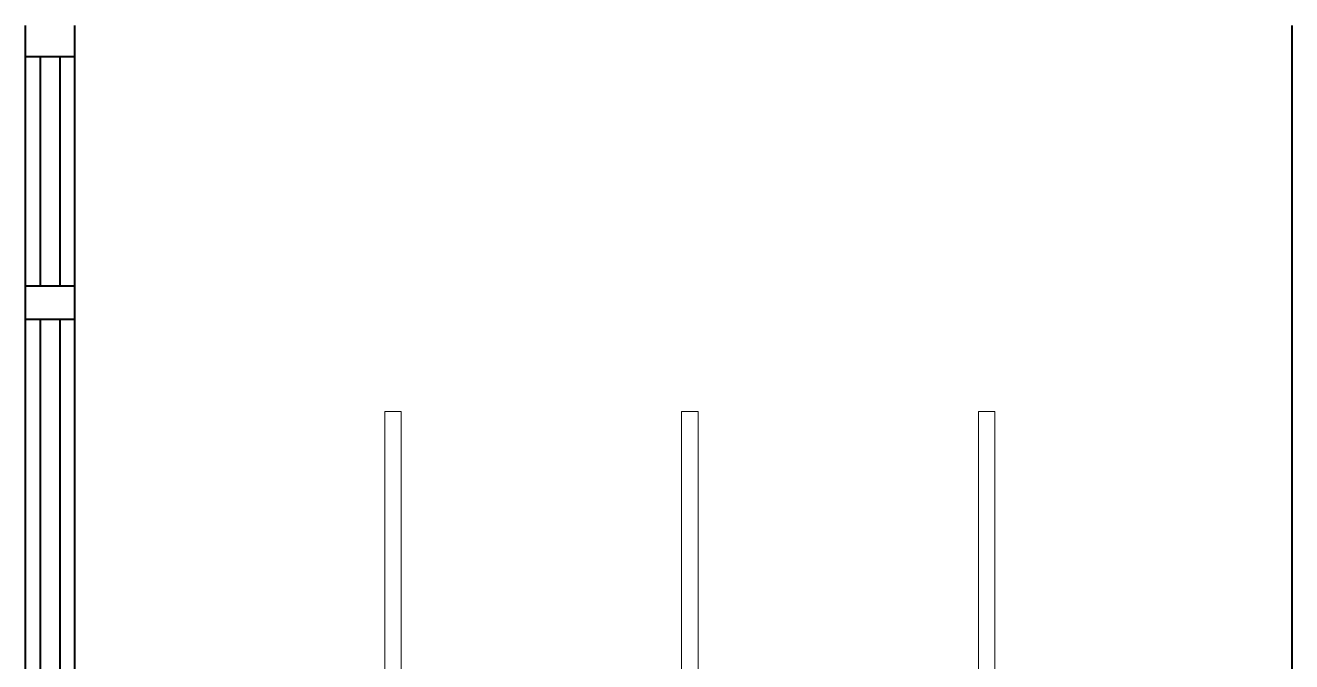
# Model space of a CAD drawing. Header units: metres. Extents: x 78 to 178, y -74 to 157.
# Drawn here: x 117.518 to 121.358, y -53.809 to -51.881 of the extents above; entities that cross this region are included whole.
import ezdxf

# ---------------------------------------------------------------- set-up
doc = ezdxf.new("R2010")
doc.units = ezdxf.units.M
for name, color, linetype, lineweight in [('01_Fina', 252, 'Continuous', 15), ('Cortes', 7, 'Continuous', 40), ('ventanas', 132, 'Continuous', 9)]:
    doc.layers.add(name, color=color, linetype=linetype, lineweight=lineweight)

msp = doc.modelspace()

# ---------------------------------------------------------------- linework, layer by layer
at = {"layer": '01_Fina'}
for p, q in [((118.65784, -53.05079), (118.60784, -53.05079)), ((118.60784, -53.05079), (118.60784, -55.05079)), ((118.65784, -53.05079), (118.65784, -55.05079)), ((119.55784, -53.05079), (119.50784, -53.05079)), ((119.50784, -53.05079), (119.50784, -55.05079)), ((119.55784, -53.05079), (119.55784, -55.05079)), ((120.45784, -53.05079), (120.40784, -53.05079)), ((120.40784, -53.05079), (120.40784, -55.05079)), ((120.45784, -53.05079), (120.45784, -55.05079))]:
    msp.add_line(p, q, dxfattribs=at)
at = {"layer": 'Cortes'}
for p, q in [((117.51795, -51.88079), (117.51795, -54.98118)), ((117.66795, -52.07651), (117.66795, -51.88079)), ((121.35784, -51.88079), (121.35784, -55.25079)), ((117.66795, -51.97651), (117.51795, -51.97651)), ((117.66795, -52.67079), (117.66795, -52.07651)), ((117.59325, -52.67079), (117.51795, -52.67079)), ((117.66795, -52.67079), (117.59325, -52.67079)), ((117.66795, -52.77079), (117.66795, -52.67079)), ((117.51795, -52.77079), (117.59295, -52.77079)), ((117.59325, -52.77079), (117.59295, -52.77079)), ((117.59325, -52.77079), (117.66795, -52.77079)), ((117.66795, -55.05079), (117.66795, -52.77079))]:
    msp.add_line(p, q, dxfattribs=at)
at = {"layer": 'ventanas', "lineweight": 40}
for p, q in [((117.56295, -51.97651), (117.56295, -52.67079)), ((117.62295, -51.97651), (117.62295, -52.67079)), ((117.56295, -52.77079), (117.56295, -55.15079)), ((117.62295, -52.77079), (117.62295, -55.15079))]:
    msp.add_line(p, q, dxfattribs=at)

doc.saveas('drawing.dxf')
